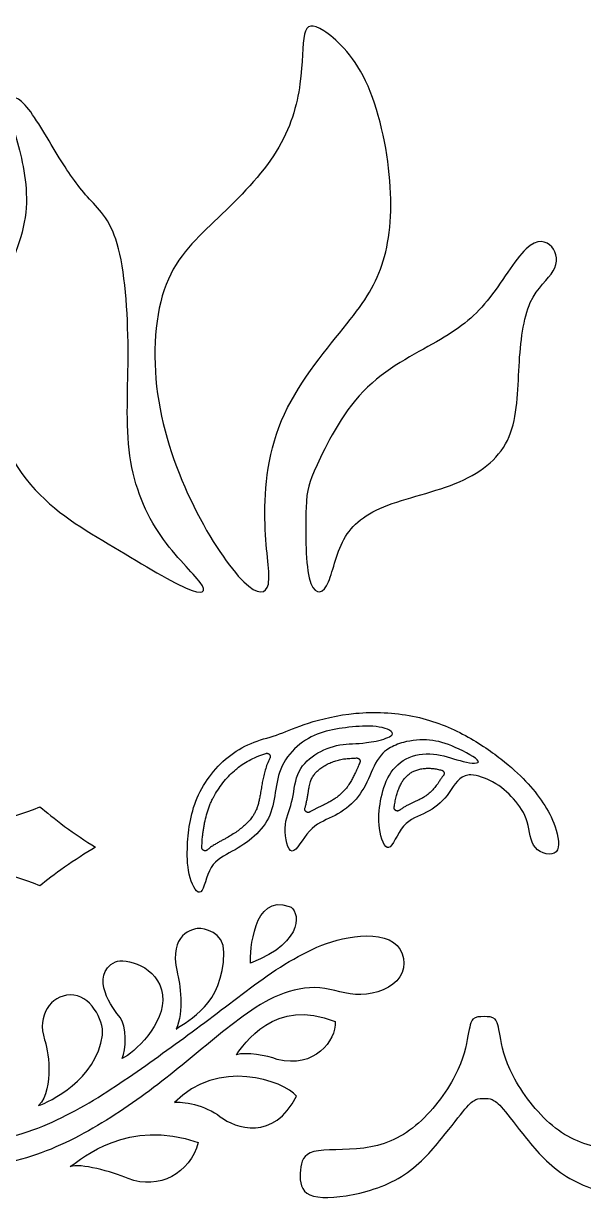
# Model space of a CAD drawing. Header units: millimetres. Extents: x -103 to 104, y -99 to 78.
# Drawn here: x -60.45 to -38.83, y -63.21 to -17.83 of the extents above; entities that cross this region are included whole.
import ezdxf

# ---------------------------------------------------------------- set-up
doc = ezdxf.new("R2010")
doc.units = ezdxf.units.MM
doc.header["$MEASUREMENT"] = 0
doc.layers.add('Default', color=18, linetype='Continuous')

msp = doc.modelspace()

# ---------------------------------------------------------------- linework, layer by layer
at = {"color": 5, "linetype": 'ByBlock', "lineweight": -2}
for points, knots in [([(-53.877, -36.48), (-54.52, -35.182), (-55.059, -33.675), (-55.273, -32.137), (-55.488, -30.6), (-55.378, -29.032), (-54.508, -26.79), (-53.748, -26.116), (-52.934, -25.338), (-52.119, -24.56), (-51.249, -23.678), (-50.692, -22.784), (-50.134, -21.89), (-49.889, -20.983), (-49.779, -20.169), (-49.669, -19.354), (-49.693, -18.631), (-49.601, -18.251), (-49.509, -17.872), (-49.301, -17.835), (-48.86, -18.117), (-48.419, -18.398), (-47.745, -18.999), (-47.243, -20.052), (-46.741, -21.106), (-46.41, -22.613), (-46.306, -23.911), (-46.202, -25.21), (-46.324, -26.3), (-46.612, -27.164), (-46.9, -28.027), (-47.353, -28.664), (-48.107, -29.608), (-48.86, -30.551), (-49.914, -31.801), (-50.49, -33.173), (-51.065, -34.545), (-51.163, -36.039), (-51.127, -37.172), (-51.09, -38.306), (-50.918, -39.077), (-51.078, -39.886), (-51.408, -39.923), (-51.947, -39.396), (-52.486, -38.869), (-53.234, -37.779), (-53.877, -36.48)], [0, 0, 0, 0, 0.058824, 0.058824, 0.058824, 0.117647, 0.117647, 0.176471, 0.176471, 0.176471, 0.235294, 0.235294, 0.235294, 0.294118, 0.294118, 0.294118, 0.352941, 0.352941, 0.352941, 0.411765, 0.411765, 0.411765, 0.470588, 0.470588, 0.470588, 0.529412, 0.529412, 0.529412, 0.588235, 0.588235, 0.588235, 0.647059, 0.647059, 0.647059, 0.705882, 0.705882, 0.705882, 0.764706, 0.764706, 0.764706, 0.823529, 0.823529, 0.882353, 0.882353, 0.882353, 1, 1, 1, 1]), ([(-57.178, -37.932), (-58.33, -37.24), (-59.445, -36.578), (-60.345, -35.433), (-61.246, -34.287), (-61.932, -32.658), (-62.091, -31.402), (-62.25, -30.147), (-61.883, -29.265), (-61.454, -28.309), (-61.025, -27.354), (-60.535, -26.324), (-60.388, -25.326), (-60.241, -24.328), (-60.437, -23.36), (-60.645, -22.582), (-60.854, -21.804), (-61.074, -21.216), (-61.025, -20.603), (-60.756, -20.579), (-60.388, -20.983), (-60.021, -21.387), (-59.09, -23.054), (-58.379, -24.083), (-57.975, -24.53), (-57.57, -24.977), (-57.117, -25.357), (-56.541, -27.341), (-56.419, -28.946), (-56.413, -30.441), (-56.407, -31.935), (-56.627, -34.704), (-55.721, -36.787), (-55.151, -37.613), (-54.581, -38.44), (-53.895, -39.053), (-53.626, -39.427), (-53.356, -39.8), (-53.503, -39.935), (-54.171, -39.641), (-54.839, -39.347), (-56.027, -38.624), (-57.178, -37.932)], [0, 0, 0, 0, 0.058824, 0.058824, 0.058824, 0.117647, 0.117647, 0.117647, 0.176471, 0.176471, 0.176471, 0.235294, 0.235294, 0.235294, 0.294118, 0.294118, 0.294118, 0.352941, 0.352941, 0.411765, 0.411765, 0.411765, 0.470588, 0.529412, 0.529412, 0.529412, 0.588235, 0.588235, 0.647059, 0.647059, 0.647059, 0.705882, 0.764706, 0.764706, 0.764706, 0.823529, 0.823529, 0.823529, 0.882353, 0.882353, 0.882353, 1, 1, 1, 1]), ([(-49.117, -34.882), (-48.787, -34.165), (-48.186, -32.928), (-47.329, -32.039), (-46.471, -31.151), (-45.357, -30.612), (-43.666, -29.644), (-43.09, -29.216), (-42.545, -28.542), (-42, -27.868), (-41.485, -26.949), (-41.05, -26.539), (-40.616, -26.128), (-40.26, -26.226), (-40.058, -26.459), (-39.856, -26.692), (-39.807, -27.06), (-40.187, -27.721), (-40.616, -28.015), (-40.885, -28.615), (-41.155, -29.216), (-41.265, -30.122), (-41.375, -32.021), (-41.375, -33.013), (-41.706, -33.791), (-42.037, -34.569), (-42.698, -35.133), (-43.617, -35.531), (-44.536, -35.929), (-45.712, -36.162), (-46.539, -36.499), (-47.366, -36.836), (-47.843, -37.277), (-48.137, -37.865), (-48.431, -38.453), (-48.542, -39.188), (-48.75, -39.549), (-48.958, -39.91), (-49.264, -39.898), (-49.418, -39.243), (-49.571, -38.587), (-49.571, -37.289), (-49.54, -36.542), (-49.509, -35.794), (-49.448, -35.598), (-49.117, -34.882)], [0, 0, 0, 0, 0.058824, 0.058824, 0.058824, 0.117647, 0.117647, 0.176471, 0.176471, 0.176471, 0.235294, 0.235294, 0.235294, 0.294118, 0.294118, 0.294118, 0.352941, 0.352941, 0.411765, 0.411765, 0.411765, 0.470588, 0.470588, 0.529412, 0.529412, 0.529412, 0.588235, 0.588235, 0.588235, 0.647059, 0.647059, 0.647059, 0.705882, 0.705882, 0.705882, 0.764706, 0.764706, 0.764706, 0.823529, 0.823529, 0.823529, 0.882353, 0.882353, 0.882353, 1, 1, 1, 1]), ([(-46.839, -45.545), (-46.558, -45.485), (-45.937, -45.279), (-46.674, -44.93), (-47.771, -44.989), (-48.777, -45.132), (-49.689, -45.508), (-50.506, -46.357), (-50.722, -47.399), (-50.862, -48.449), (-51.288, -48.984), (-51.54, -49.215), (-51.793, -49.446), (-52.379, -49.834), (-53.325, -50.247), (-53.547, -51.77), (-54.105, -50.879), (-54.147, -49.66), (-54.055, -48.749), (-53.8, -47.727), (-53.221, -46.793), (-52.482, -46.047), (-51.561, -45.548), (-50.551, -45.309), (-49.612, -44.861), (-47.691, -44.378), (-45.364, -44.474), (-43.428, -45.229), (-41.922, -46.273), (-41.028, -47.093), (-40.363, -47.935), (-39.897, -48.776), (-39.628, -50.088), (-40.904, -49.82), (-40.899, -48.616), (-41.51, -47.745), (-42.199, -47.141), (-42.92, -46.855), (-43.187, -46.855)], [171.303134, 171.303134, 171.303134, 171.303134, 172, 173, 174, 175, 176, 177, 178, 179, 180, 180, 180, 181, 182, 183, 184, 185, 186, 187, 188, 189, 190, 191, 192, 193, 194, 195, 196, 197, 198, 199, 200, 201, 202, 203, 204, 204.774657, 204.774657, 204.774657, 204.774657]), ([(-46.351, -45.839), (-46.462, -45.909), (-46.818, -46.203), (-47.11, -47.034), (-47.634, -47.932), (-48.533, -48.523), (-49.449, -48.828), (-50.13, -50.292), (-50.485, -48.794), (-50.034, -47.973), (-49.971, -46.762), (-49.257, -46.019), (-48.219, -45.622), (-47.509, -45.664), (-46.961, -45.571), (-46.839, -45.545)], [159.604611, 159.604611, 159.604611, 159.604611, 160, 161, 162, 163, 164, 165, 166, 167, 168, 169, 170, 171, 171.303134, 171.303134, 171.303134, 171.303134]), ([(-43.037, -46.399), (-42.924, -46.399), (-42.733, -46.327), (-43.857, -45.71), (-44.745, -45.458), (-45.666, -45.527), (-46.181, -45.731), (-46.351, -45.839)], [215.500051, 215.500051, 215.500051, 215.500051, 216, 217, 218, 219, 219.604611, 219.604611, 219.604611, 219.604611]), ([(-43.187, -46.855), (-43.265, -46.855), (-43.667, -46.913), (-44.052, -47.723), (-44.867, -48.356), (-45.858, -48.638), (-46.369, -50.109), (-46.795, -48.896), (-46.697, -47.856), (-46.405, -46.806), (-45.628, -46.075), (-44.465, -45.981), (-43.634, -46.327), (-43.149, -46.399), (-43.037, -46.399)], [204.774657, 204.774657, 204.774657, 204.774657, 205, 206, 207, 208, 209, 210, 211, 212, 213, 214, 215, 215.500051, 215.500051, 215.500051, 215.500051]), ([(-54.562, -56.673), (-54.076, -56.304), (-52.735, -55.74), (-52.716, -53.719), (-52.696, -52.903), (-53.513, -52.767), (-53.707, -52.786), (-53.901, -52.805), (-54.854, -52.98), (-54.523, -54.458)], [2, 2, 2, 2, 2.2, 2.2, 2.2, 2.4, 2.4, 2.4, 2.6, 2.6, 2.6, 2.6]), ([(-56.895, -54.069), (-56.564, -53.913), (-55.223, -54.224), (-55.087, -55.352), (-54.951, -56.479), (-56.195, -57.606), (-56.642, -57.801)], [2, 2, 2, 2, 2.2, 2.2, 2.2, 2.4, 2.4, 2.4, 2.4]), ([(-57.4, -56.906), (-57.342, -56.304), (-57.886, -55.332), (-58.644, -55.352), (-59.402, -55.371), (-59.946, -56.149), (-59.635, -57.081)], [2.2, 2.2, 2.2, 2.2, 2.4, 2.4, 2.4, 2.6, 2.6, 2.6, 2.6]), ([(-42.672, -56.19), (-42.837, -56.192), (-43.001, -56.193), (-43.098, -56.287), (-43.195, -56.38), (-43.224, -56.566), (-43.291, -56.928), (-43.357, -57.29), (-43.461, -57.827), (-43.796, -58.477), (-44.131, -59.127), (-44.698, -59.888), (-45.314, -60.399), (-45.929, -60.91), (-46.594, -61.17), (-47.316, -61.266), (-48.038, -61.362), (-48.817, -61.294), (-49.238, -61.4), (-49.659, -61.507), (-49.721, -61.787), (-49.753, -62.114), (-49.786, -62.44), (-49.789, -62.812), (-49.231, -63.199), (-48.67, -63.214), (-47.989, -63.106), (-47.308, -62.998), (-46.508, -62.768), (-45.209, -61.961), (-44.71, -61.386), (-44.313, -60.898), (-43.915, -60.411), (-43.62, -60.012), (-43.415, -59.769), (-43.21, -59.525), (-43.094, -59.437), (-42.986, -59.392), (-42.877, -59.348), (-42.775, -59.348), (-42.672, -59.348)], [2, 2, 2, 2, 2.066667, 2.066667, 2.066667, 2.133333, 2.133333, 2.133333, 2.2, 2.2, 2.2, 2.266667, 2.266667, 2.266667, 2.333333, 2.333333, 2.333333, 2.4, 2.4, 2.4, 2.466667, 2.466667, 2.466667, 2.533333, 2.533333, 2.6, 2.6, 2.6, 2.666667, 2.666667, 2.733333, 2.733333, 2.733333, 2.8, 2.8, 2.8, 2.866667, 2.866667, 2.866667, 3, 3, 3, 3]), ([(-42.672, -59.348), (-42.57, -59.348), (-42.467, -59.348), (-42.359, -59.392), (-42.25, -59.437), (-42.135, -59.525), (-41.93, -59.769), (-41.724, -60.012), (-41.429, -60.411), (-41.032, -60.898), (-40.635, -61.386), (-40.136, -61.961), (-38.836, -62.768), (-38.036, -62.998), (-36.675, -63.214), (-36.114, -63.199), (-35.555, -62.812), (-35.558, -62.44), (-35.591, -62.114), (-35.623, -61.787), (-35.685, -61.507), (-36.106, -61.4), (-36.527, -61.294), (-37.307, -61.362), (-38.029, -61.266), (-38.751, -61.17), (-39.415, -60.91), (-40.031, -60.399), (-40.646, -59.888), (-41.213, -59.127), (-41.549, -58.477), (-41.884, -57.827), (-41.987, -57.29), (-42.054, -56.928), (-42.12, -56.566), (-42.15, -56.38), (-42.246, -56.287), (-42.343, -56.193), (-42.508, -56.192), (-42.672, -56.19)], [3, 3, 3, 3, 3.133333, 3.133333, 3.133333, 3.2, 3.2, 3.2, 3.266667, 3.266667, 3.266667, 3.333333, 3.333333, 3.4, 3.4, 3.466667, 3.466667, 3.533333, 3.533333, 3.533333, 3.6, 3.6, 3.6, 3.666667, 3.666667, 3.666667, 3.733333, 3.733333, 3.733333, 3.8, 3.8, 3.8, 3.866667, 3.866667, 3.866667, 3.933333, 3.933333, 3.933333, 4, 4, 4, 4])]:
    msp.add_open_spline(points, degree=3, knots=knots, dxfattribs=at)
for points in [[(-68.464, -49.418), (-66.773, -49.515), (-62.415, -49.19), (-59.813, -48.084)], [(-59.813, -48.084), (-59.358, -48.475), (-58.447, -49.19), (-57.667, -49.645)], [(-59.813, -51.141), (-62.415, -50.036), (-66.773, -49.711), (-68.464, -49.808)], [(-57.667, -49.645), (-58.447, -50.101), (-59.358, -50.751), (-59.813, -51.141)], [(-51.686, -54.127), (-51.705, -53.68), (-51.589, -51.426), (-50.189, -51.931)], [(-50.189, -51.931), (-49.82, -52.047), (-49.489, -53.272), (-51.686, -54.127)], [(-66.452, -58.374), (-66.863, -58.591), (-67.233, -59.714), (-66.135, -60.925), (-64.709, -61.713), (-63.119, -62.05), (-61.501, -61.966), (-59.938, -61.556), (-58.46, -60.909), (-57.068, -60.097), (-55.741, -59.185), (-54.473, -58.192), (-53.24, -57.159), (-51.985, -56.148), (-50.631, -55.274), (-48.986, -54.911), (-47.508, -55.564), (-45.538, -54.842), (-45.858, -53.01), (-48.027, -53.053), (-49.499, -53.642), (-50.891, -54.474), (-52.172, -55.446), (-53.453, -56.421), (-54.749, -57.375), (-56.06, -58.309), (-57.389, -59.218), (-58.784, -60.026), (-60.253, -60.679), (-61.855, -61.046), (-63.42, -60.82), (-65.071, -60.097), (-64.765, -58.41), (-66.04, -58.157), (-66.452, -58.374)], [(-56.72, -56.226), (-56.972, -55.915), (-57.964, -54.613), (-56.895, -54.069)], [(-54.523, -54.458), (-54.407, -54.924), (-54.232, -55.993), (-54.562, -56.673)], [(-52.23, -57.665), (-51.977, -57.295), (-50.733, -55.41), (-48.42, -56.382)], [(-56.642, -57.801), (-56.467, -57.49), (-56.467, -56.537), (-56.72, -56.226)], [(-48.42, -56.382), (-48.382, -57.12), (-49.217, -58.209), (-50.656, -57.839)], [(-59.868, -59.628), (-59.46, -59.491), (-57.633, -58.617), (-57.4, -56.906)], [(-59.635, -57.081), (-59.519, -57.373), (-59.227, -58.947), (-59.868, -59.628)], [(-50.656, -57.839), (-51.064, -57.684), (-51.861, -57.548), (-52.23, -57.665)], [(-49.917, -59.258), (-50.383, -58.656), (-52.988, -57.781), (-54.621, -59.511)], [(-54.621, -59.511), (-54.348, -59.433), (-53.416, -59.608), (-52.852, -60.055)], [(-52.852, -60.055), (-52.288, -60.502), (-50.772, -61.008), (-49.917, -59.258)], [(-58.644, -61.979), (-58.177, -61.668), (-56.428, -60.114), (-53.707, -61.046)], [(-53.707, -61.046), (-54.018, -62.251), (-55.223, -62.893), (-56.409, -62.446)], [(-56.409, -62.446), (-57.05, -62.174), (-58.255, -61.843), (-58.644, -61.979)]]:
    msp.add_open_spline(points, degree=3, dxfattribs=at)
at = {"layer": 'Default', "color": 5}
for points, knots in [([(-53.566, -49.651), (-53.565, -49.627), (-53.56, -49.496), (-53.547, -49.313), (-53.523, -49.103), (-53.504, -48.973), (-53.487, -48.869), (-53.468, -48.764), (-53.431, -48.578), (-53.365, -48.317), (-53.278, -48.063), (-53.193, -47.866), (-53.095, -47.672), (-52.953, -47.434), (-52.758, -47.164), (-52.545, -46.914), (-52.352, -46.725), (-52.173, -46.575), (-51.987, -46.437), (-51.745, -46.29), (-51.514, -46.178), (-51.349, -46.112), (-51.227, -46.068), (-51.149, -46.042), (-51.093, -46.025)], [329.53192, 329.53192, 329.53192, 329.53192, 330.087324, 332.586839, 333.795457, 335.007285, 335.62547, 336.245838, 337.502716, 340.016808, 342.505554, 343.743226, 344.997445, 347.569046, 350.172408, 352.729741, 355.217089, 356.437516, 358.157674, 360.592073, 363.026862, 364.106467, 364.728229, 366.027864, 366.027864, 366.027864, 366.027864]), ([(-50.939, -46.205), (-50.949, -46.226), (-50.995, -46.322), (-51.065, -46.493), (-51.136, -46.719), (-51.19, -46.938), (-51.232, -47.15), (-51.269, -47.365), (-51.302, -47.569), (-51.336, -47.759), (-51.371, -47.921), (-51.411, -48.066), (-51.459, -48.197), (-51.518, -48.318), (-51.598, -48.449), (-51.694, -48.575), (-51.805, -48.698), (-51.878, -48.768), (-51.916, -48.803)], [291.916894, 291.916894, 291.916894, 291.916894, 292.471863, 294.377846, 296.207692, 297.960218, 299.633218, 301.23044, 303.029919, 304.427923, 305.713108, 306.881256, 307.934296, 308.950721, 310.0001, 311.487713, 312.646269, 313.842032, 313.842032, 313.842032, 313.842032]), ([(-49.584, -48.14), (-49.573, -48.102), (-49.549, -48.013), (-49.519, -47.875), (-49.491, -47.723), (-49.467, -47.577), (-49.444, -47.44), (-49.421, -47.32), (-49.397, -47.211), (-49.371, -47.117), (-49.342, -47.036), (-49.308, -46.964), (-49.255, -46.873), (-49.172, -46.766), (-49.046, -46.646), (-48.894, -46.536), (-48.721, -46.438), (-48.535, -46.354), (-48.344, -46.29), (-48.149, -46.244), (-47.984, -46.224), (-47.844, -46.214), (-47.724, -46.207), (-47.639, -46.203), (-47.593, -46.2)], [183.590665, 183.590665, 183.590665, 183.590665, 184.524033, 185.722339, 186.87159, 188.121779, 189.156643, 190.105908, 190.968679, 191.731072, 192.379529, 192.97762, 193.574781, 194.804742, 196.132771, 197.602363, 199.154379, 200.752816, 202.335789, 203.844084, 205.380211, 206.207423, 207.099402, 208.179451, 208.179451, 208.179451, 208.179451]), ([(-47.468, -46.382), (-47.472, -46.391), (-47.491, -46.432), (-47.526, -46.512), (-47.569, -46.612), (-47.613, -46.712), (-47.664, -46.825), (-47.729, -46.958), (-47.815, -47.115), (-47.906, -47.259), (-48.005, -47.392), (-48.103, -47.502), (-48.21, -47.604), (-48.327, -47.7), (-48.455, -47.79), (-48.59, -47.874), (-48.716, -47.943), (-48.823, -47.996), (-48.916, -48.039), (-49.006, -48.08), (-49.102, -48.126), (-49.198, -48.174), (-49.295, -48.227), (-49.36, -48.265), (-49.391, -48.285)], [210.233319, 210.233319, 210.233319, 210.233319, 210.458586, 211.270505, 212.263737, 212.998541, 213.813477, 215.148146, 216.424595, 217.966033, 219.121688, 220.263234, 221.39019, 222.563409, 223.772975, 225.012907, 226.262143, 227.110823, 227.781464, 228.635378, 229.415725, 230.24925, 231.137218, 231.993267, 231.993267, 231.993267, 231.993267]), ([(-46.141, -48.1), (-46.139, -48.086), (-46.131, -48.038), (-46.117, -47.954), (-46.09, -47.817), (-46.053, -47.66), (-46.008, -47.51), (-45.958, -47.371), (-45.911, -47.262), (-45.86, -47.167), (-45.82, -47.103), (-45.764, -47.021), (-45.689, -46.933), (-45.587, -46.838), (-45.477, -46.757), (-45.366, -46.7), (-45.271, -46.665), (-45.166, -46.634), (-45.024, -46.607), (-44.845, -46.595), (-44.692, -46.602), (-44.569, -46.617), (-44.451, -46.638), (-44.364, -46.66), (-44.308, -46.674)], [153.076595, 153.076595, 153.076595, 153.076595, 153.399776, 154.219997, 155.044476, 156.644467, 157.966637, 158.694335, 160.069021, 160.715499, 161.199213, 161.817628, 163.027611, 163.895781, 165.04826, 166.189145, 166.779674, 167.402362, 168.729567, 170.133174, 171.568232, 172.282399, 173.010421, 174.359484, 174.359484, 174.359484, 174.359484]), ([(-44.239, -46.877), (-44.253, -46.896), (-44.292, -46.948), (-44.356, -47.04), (-44.424, -47.14), (-44.487, -47.231), (-44.555, -47.324), (-44.643, -47.427), (-44.755, -47.537), (-44.876, -47.635), (-45.005, -47.723), (-45.121, -47.788), (-45.222, -47.837), (-45.312, -47.878), (-45.41, -47.921), (-45.515, -47.97), (-45.622, -48.024), (-45.736, -48.086), (-45.841, -48.153), (-45.907, -48.201), (-45.935, -48.222)], [176.319411, 176.319411, 176.319411, 176.319411, 176.877032, 177.818721, 178.922113, 179.696561, 180.382831, 181.61081, 182.827496, 184.028313, 185.230398, 186.446658, 187.120555, 187.839339, 188.740825, 189.609606, 190.523296, 191.535544, 192.619098, 193.429862, 193.429862, 193.429862, 193.429862]), ([(-51.916, -48.803), (-51.969, -48.851), (-52.08, -48.945), (-52.259, -49.076), (-52.45, -49.199), (-52.624, -49.299), (-52.774, -49.379), (-52.899, -49.445), (-53.026, -49.518), (-53.16, -49.602), (-53.269, -49.682), (-53.332, -49.736), (-53.352, -49.752)], [313.842032, 313.842032, 313.842032, 313.842032, 315.505357, 317.222669, 318.985726, 320.790031, 321.878314, 322.930516, 324.075819, 325.280179, 326.614637, 327.208867, 327.208867, 327.208867, 327.208867])]:
    msp.add_open_spline(points, degree=3, knots=knots, dxfattribs=at)
for points, weights, knots in [([(-51.093, -46.025), (-51.012, -45.999), (-50.956, -46.064), (-50.901, -46.129), (-50.939, -46.205)], [1, 0.83357114816, 1, 0.83357114816, 1], [366.027864, 366.027864, 366.027864, 367.198374, 367.198374, 368.368884, 368.368884, 368.368884]), ([(-47.593, -46.2), (-47.52, -46.196), (-47.479, -46.256), (-47.438, -46.316), (-47.468, -46.382)], [1, 0.871046829466, 1, 0.871046829466, 1], [208.179451, 208.179451, 208.179451, 209.206385, 209.206385, 210.233319, 210.233319, 210.233319]), ([(-44.308, -46.674), (-44.241, -46.692), (-44.219, -46.757), (-44.197, -46.823), (-44.239, -46.877)], [1, 0.882341435937, 1, 0.882341435937, 1], [174.359484, 174.359484, 174.359484, 175.339447, 175.339447, 176.319411, 176.319411, 176.319411]), ([(-45.935, -48.222), (-46.004, -48.275), (-46.079, -48.231), (-46.154, -48.186), (-46.141, -48.1)], [1, 0.828552506063, 1, 0.828552506063, 1], [150.69948, 150.69948, 150.69948, 151.888038, 151.888038, 153.076595, 153.076595, 153.076595]), ([(-49.391, -48.285), (-49.466, -48.333), (-49.537, -48.279), (-49.608, -48.226), (-49.584, -48.14)], [1, 0.823406394141, 1, 0.823406394141, 1], [181.177032, 181.177032, 181.177032, 182.383849, 182.383849, 183.590665, 183.590665, 183.590665]), ([(-53.352, -49.752), (-53.415, -49.808), (-53.492, -49.772), (-53.568, -49.736), (-53.566, -49.651)], [1, 0.836044135525, 1, 0.836044135525, 1], [327.208867, 327.208867, 327.208867, 328.370393, 328.370393, 329.53192, 329.53192, 329.53192])]:
    msp.add_rational_spline(points, weights, degree=2, knots=knots, dxfattribs=at)

doc.saveas('drawing.dxf')
